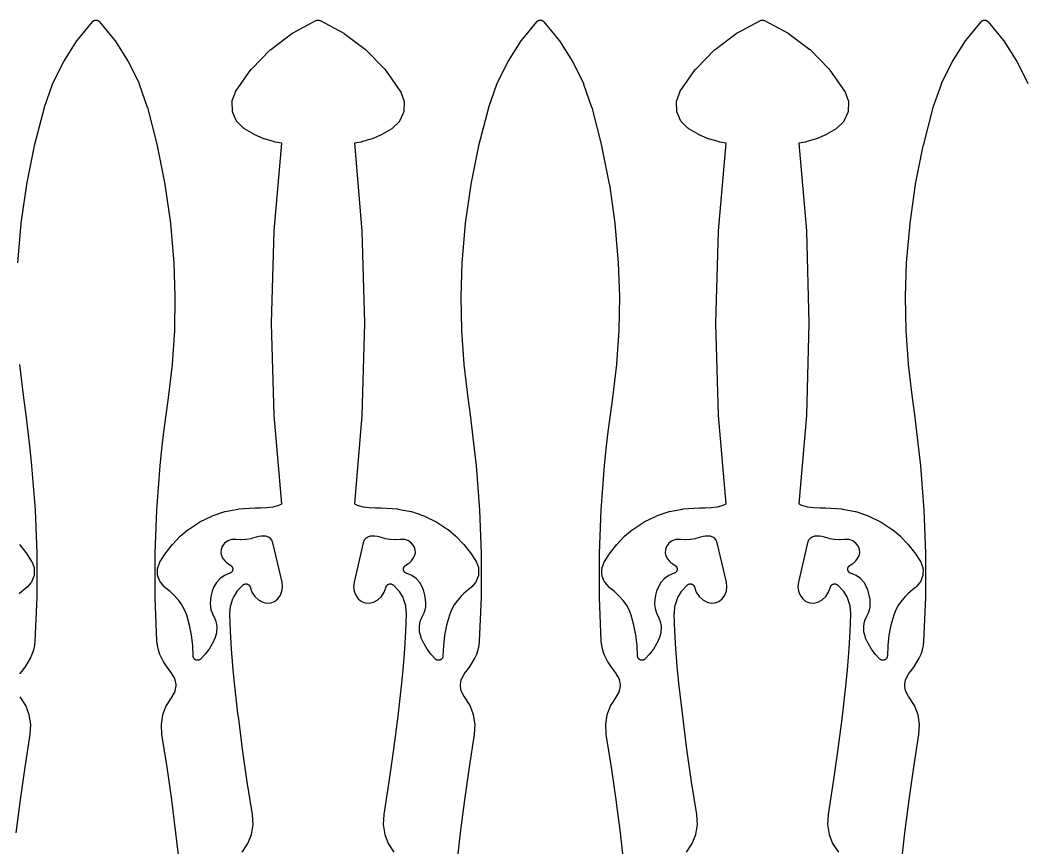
# Model space of a CAD drawing. Header units: metres. Extents: x 0 to 3000, y 0 to 1240.
# Drawn here: x 2038.1 to 2490.4, y 306.6 to 679.3 of the extents above; entities that cross this region are included whole.
import ezdxf

# ---------------------------------------------------------------- set-up
doc = ezdxf.new("R2010")
doc.units = ezdxf.units.M

msp = doc.modelspace()

# ---------------------------------------------------------------- linework, layer by layer
at = {"color": 1}
for points in [[(2037.16, 570.07), (2038.67, 587.69), (2038.68, 587.8), (2041.17, 605.3), (2041.19, 605.41), (2044.65, 622.74), (2044.67, 622.85), (2049.09, 639.98), (2049.11, 640.06), (2049.14, 640.15), (2052.77, 650.48), (2052.86, 650.69), (2057.65, 660.5), (2057.76, 660.7), (2063.65, 669.9), (2063.78, 670.08), (2070.71, 678.56), (2070.72, 678.57), (2070.72, 678.57), (2070.78, 678.64), (2070.84, 678.71), (2070.85, 678.71), (2070.85, 678.71), (2070.92, 678.78), (2070.99, 678.84), (2070.99, 678.84), (2071, 678.85), (2071.07, 678.9), (2071.15, 678.96), (2071.15, 678.96), (2071.15, 678.96), (2071.23, 679.01), (2071.32, 679.06), (2071.32, 679.06), (2071.32, 679.06), (2071.41, 679.1), (2071.49, 679.14), (2071.5, 679.15), (2071.5, 679.15), (2071.59, 679.18), (2071.68, 679.21), (2071.68, 679.21), (2071.69, 679.21), (2071.78, 679.24), (2071.87, 679.26), (2071.87, 679.26), (2071.88, 679.26), (2071.97, 679.27), (2072.06, 679.29), (2072.07, 679.29), (2072.07, 679.29), (2072.16, 679.29), (2072.26, 679.3), (2072.26, 679.3), (2072.27, 679.3), (2072.36, 679.29), (2072.45, 679.29), (2072.46, 679.29), (2072.46, 679.29), (2072.56, 679.27), (2072.65, 679.26), (2072.65, 679.26), (2072.66, 679.26), (2072.75, 679.24), (2072.84, 679.21), (2072.84, 679.21), (2072.85, 679.21), (2072.93, 679.18), (2073.02, 679.15), (2073.03, 679.15), (2073.03, 679.14), (2073.12, 679.1), (2073.2, 679.06), (2073.2, 679.06), (2073.21, 679.06), (2073.29, 679.01), (2073.37, 678.96), (2073.37, 678.96), (2073.38, 678.96), (2073.45, 678.9), (2073.53, 678.85), (2073.53, 678.84), (2073.53, 678.84), (2073.6, 678.78), (2073.67, 678.71), (2073.68, 678.71), (2073.68, 678.71), (2073.74, 678.64), (2073.81, 678.57), (2073.81, 678.57), (2073.81, 678.56), (2080.74, 670.08), (2080.88, 669.9), (2086.76, 660.7), (2086.88, 660.5), (2091.66, 650.69), (2091.75, 650.48), (2095.39, 640.15), (2095.41, 640.06), (2095.44, 639.98), (2099.85, 622.85), (2099.88, 622.74), (2103.33, 605.41), (2103.35, 605.3), (2105.84, 587.8), (2105.85, 587.69), (2107.36, 570.07), (2107.37, 570.01), (2107.37, 569.96), (2107.86, 554.82), (2107.86, 554.72), (2107.59, 539.58), (2107.59, 539.48), (2106.56, 524.37), (2106.55, 524.27), (2104.76, 509.22), (2104.75, 509.21), (2104.75, 509.19), (2103.69, 501.53), (2102.71, 493.88), (2101.82, 486.21), (2101.02, 478.55), (2099.48, 458.86), (2098.72, 439.14), (2098.75, 419.41), (2099.57, 399.72), (2099.8, 397.69), (2100.24, 395.73), (2100.88, 393.82), (2101.74, 391.97), (2102.73, 390.18), (2103.83, 388.43), (2105.02, 386.74), (2106.32, 385.07), (2106.35, 385.03), (2106.38, 384.99), (2106.41, 384.95), (2106.44, 384.91), (2106.46, 384.87), (2106.49, 384.82), (2107.58, 382.9), (2107.66, 382.74), (2107.72, 382.58), (2107.77, 382.42), (2107.81, 382.25), (2108.17, 380.12), (2108.2, 379.9), (2108.2, 379.67), (2108.17, 379.45), (2107.81, 377.32), (2107.77, 377.16), (2107.72, 376.99), (2107.66, 376.83), (2107.58, 376.68), (2106.49, 374.75), (2106.45, 374.69), (2106.42, 374.63), (2103.84, 370.71), (2102.25, 366.59), (2101.56, 362.22), (2101.82, 357.63), (2104.14, 343.01), (2104.14, 342.98), (2106.26, 328.22), (2106.26, 328.19), (2108.16, 313.4), (2108.16, 313.37), (2109.84, 298.56)], [(2138.11, 304.66), (2140.68, 308.58), (2142.28, 312.71), (2142.97, 317.08), (2142.7, 321.67), (2140.38, 336.29), (2140.38, 336.32), (2138.26, 351.08), (2138.26, 351.11), (2136.37, 365.89), (2136.36, 365.92), (2134.69, 380.74), (2134.69, 380.75), (2134.68, 380.77), (2133.94, 388.49), (2133.94, 388.53), (2133.34, 396.26), (2133.34, 396.3), (2132.89, 404.04), (2132.89, 404.08), (2132.59, 411.82), (2132.59, 411.85), (2132.59, 411.87), (2132.59, 411.95), (2132.59, 412.02), (2132.6, 412.05), (2132.6, 412.07), (2132.87, 415.36), (2132.9, 415.58), (2132.96, 415.8), (2133.95, 418.9), (2134.03, 419.11), (2134.13, 419.31), (2135.79, 422.11), (2135.91, 422.3), (2136.06, 422.47), (2138.32, 424.87), (2138.38, 424.93), (2138.44, 424.99), (2138.45, 425), (2138.47, 425.01), (2138.53, 425.06), (2138.6, 425.11), (2138.61, 425.12), (2138.62, 425.13), (2138.69, 425.17), (2138.76, 425.22), (2138.77, 425.22), (2138.78, 425.23), (2138.86, 425.27), (2138.93, 425.31), (2138.95, 425.31), (2138.96, 425.32), (2139.04, 425.35), (2139.11, 425.38), (2139.13, 425.39), (2139.14, 425.39), (2139.22, 425.42), (2139.3, 425.44), (2139.32, 425.44), (2139.33, 425.45), (2139.41, 425.46), (2139.5, 425.48), (2139.51, 425.48), (2139.52, 425.48), (2139.61, 425.49), (2139.69, 425.49), (2139.71, 425.49), (2139.72, 425.49), (2139.8, 425.49), (2139.89, 425.49), (2139.9, 425.49), (2139.92, 425.49), (2140, 425.48), (2140.08, 425.47), (2140.1, 425.47), (2140.11, 425.47), (2140.19, 425.45), (2140.28, 425.43), (2140.29, 425.43), (2140.3, 425.42), (2140.38, 425.4), (2140.46, 425.37), (2140.48, 425.37), (2140.49, 425.36), (2140.57, 425.33), (2140.64, 425.3), (2140.66, 425.29), (2140.67, 425.29), (2140.74, 425.24), (2140.82, 425.2), (2140.83, 425.2), (2140.84, 425.19), (2140.91, 425.14), (2140.98, 425.09), (2140.99, 425.08), (2141, 425.08), (2141.07, 425.02), (2141.13, 424.97), (2141.14, 424.96), (2141.15, 424.95), (2141.21, 424.89), (2141.27, 424.83), (2141.28, 424.82), (2141.29, 424.81), (2141.34, 424.74), (2141.39, 424.68), (2141.4, 424.66), (2141.41, 424.65), (2141.45, 424.58), (2141.5, 424.51), (2141.51, 424.5), (2141.51, 424.49), (2141.55, 424.41), (2141.59, 424.34), (2141.6, 424.33), (2141.6, 424.31), (2141.63, 424.23), (2141.66, 424.16), (2142.5, 421.76), (2143.74, 419.87), (2145.39, 418.33), (2147.37, 417.23), (2149.2, 416.8), (2151, 416.93), (2152.68, 417.58), (2154.15, 418.76), (2155.29, 420.35), (2156.01, 422.16), (2156.28, 424.1), (2156.06, 426.2), (2151.93, 443.97), (2151.47, 445.13), (2150.8, 445.96), (2149.92, 446.56), (2148.79, 446.91), (2147.77, 447), (2146.65, 446.96), (2145.55, 446.79), (2144.35, 446.44), (2142.29, 445.84), (2142.07, 445.79), (2139.95, 445.43), (2139.72, 445.41), (2137.58, 445.3), (2137.35, 445.3), (2135.3, 445.44), (2133.27, 445.39), (2131.6, 444.82), (2130.17, 443.79), (2129.08, 442.33), (2128.57, 440.94), (2128.49, 439.49), (2128.81, 438.08), (2129.58, 436.7), (2130.24, 435.92), (2131.04, 435.15), (2131.91, 434.46), (2132.93, 433.8), (2132.96, 433.78), (2132.98, 433.77), (2133.04, 433.73), (2133.09, 433.69), (2133.11, 433.67), (2133.14, 433.65), (2133.19, 433.6), (2133.24, 433.56), (2133.26, 433.54), (2133.28, 433.52), (2133.33, 433.46), (2133.37, 433.41), (2133.39, 433.39), (2133.41, 433.37), (2133.45, 433.31), (2133.49, 433.26), (2133.51, 433.23), (2133.53, 433.21), (2133.56, 433.15), (2133.6, 433.09), (2133.61, 433.07), (2133.63, 433.04), (2133.65, 432.98), (2133.68, 432.92), (2133.69, 432.89), (2133.71, 432.86), (2133.73, 432.8), (2133.75, 432.73), (2133.76, 432.7), (2133.77, 432.68), (2133.79, 432.61), (2133.8, 432.54), (2133.81, 432.51), (2133.82, 432.49), (2133.83, 432.42), (2133.84, 432.35), (2133.84, 432.32), (2133.84, 432.29), (2133.84, 432.22), (2133.85, 432.15), (2133.85, 432.12), (2133.85, 432.1), (2133.85, 432.03), (2133.84, 431.96), (2133.84, 431.93), (2133.84, 431.9), (2133.83, 431.83), (2133.82, 431.76), (2133.81, 431.73), (2133.81, 431.71), (2133.79, 431.64), (2133.77, 431.57), (2133.76, 431.54), (2133.76, 431.52), (2133.73, 431.45), (2133.71, 431.39), (2133.7, 431.36), (2133.69, 431.33), (2133.66, 431.27), (2133.63, 431.21), (2133.61, 431.18), (2133.6, 431.16), (2133.57, 431.1), (2133.53, 431.04), (2133.51, 431.01), (2133.5, 430.99), (2133.46, 430.93), (2133.42, 430.88), (2133.4, 430.86), (2133.38, 430.83), (2133.33, 430.78), (2133.29, 430.73), (2133.27, 430.71), (2133.25, 430.69), (2133.19, 430.64), (2133.14, 430.6), (2133.12, 430.58), (2133.1, 430.56), (2133.04, 430.52), (2132.99, 430.48), (2132.96, 430.46), (2132.94, 430.44), (2132.88, 430.41), (2132.82, 430.37), (2132.8, 430.36), (2132.77, 430.34), (2132.71, 430.32), (2132.65, 430.29), (2132.62, 430.28), (2132.59, 430.26), (2130.1, 429.27), (2128.12, 427.89), (2126.49, 426.1), (2125.26, 423.9), (2124.64, 422.19), (2124.16, 420.37), (2123.86, 418.51), (2123.73, 416.65), (2123.79, 415.17), (2124.06, 413.75), (2124.52, 412.38), (2125.23, 410.96), (2125.25, 410.91), (2125.27, 410.87), (2126.13, 408.92), (2126.21, 408.7), (2126.27, 408.48), (2126.66, 406.41), (2126.69, 406.18), (2126.69, 405.95), (2126.59, 403.85), (2126.57, 403.62), (2126.52, 403.39), (2125.94, 401.34), (2125.91, 401.27), (2125.89, 401.21), (2125.88, 401.18), (2125.87, 401.15), (2125.84, 401.09), (2125.82, 401.03), (2124.67, 398.6), (2124.57, 398.43), (2123.19, 396.14), (2123.07, 395.97), (2121.46, 393.84), (2121.34, 393.68), (2119.51, 391.72), (2119.51, 391.71), (2119.51, 391.71), (2119.44, 391.64), (2119.37, 391.58), (2119.37, 391.58), (2119.37, 391.57), (2119.3, 391.51), (2119.22, 391.45), (2119.22, 391.45), (2119.22, 391.45), (2119.14, 391.4), (2119.06, 391.35), (2119.05, 391.35), (2119.05, 391.34), (2118.97, 391.3), (2118.88, 391.26), (2118.88, 391.26), (2118.88, 391.25), (2118.79, 391.22), (2118.7, 391.18), (2118.7, 391.18), (2118.7, 391.18), (2118.6, 391.15), (2118.51, 391.13), (2118.51, 391.13), (2118.51, 391.13), (2118.41, 391.11), (2118.32, 391.09), (2118.32, 391.09), (2118.31, 391.09), (2118.22, 391.08), (2118.12, 391.07), (2118.12, 391.07), (2118.12, 391.07), (2118.02, 391.08), (2117.93, 391.08), (2117.93, 391.08), (2117.92, 391.08), (2117.83, 391.09), (2117.73, 391.1), (2117.73, 391.1), (2117.73, 391.1), (2117.63, 391.12), (2117.54, 391.14), (2117.54, 391.14), (2117.54, 391.14), (2117.44, 391.17), (2117.35, 391.2), (2117.35, 391.2), (2117.35, 391.2), (2117.26, 391.24), (2117.17, 391.27), (2117.17, 391.28), (2117.17, 391.28), (2117.08, 391.32), (2117, 391.37), (2117, 391.37), (2117, 391.37), (2116.92, 391.43), (2116.84, 391.48), (2116.84, 391.48), (2116.83, 391.48), (2116.76, 391.54), (2116.69, 391.6), (2116.69, 391.61), (2116.68, 391.61), (2116.62, 391.68), (2116.55, 391.75), (2116.55, 391.75), (2116.55, 391.75), (2116.49, 391.82), (2116.43, 391.9), (2116.43, 391.9), (2116.42, 391.9), (2116.37, 391.98), (2116.32, 392.06), (2116.32, 392.06), (2116.32, 392.07), (2116.27, 392.15), (2116.23, 392.24), (2116.23, 392.24), (2116.23, 392.24), (2116.19, 392.33), (2116.16, 392.42), (2116.16, 392.42), (2116.16, 392.42), (2116.13, 392.52), (2116.1, 392.61), (2116.1, 392.61), (2116.1, 392.61), (2116.08, 392.71), (2116.07, 392.8), (2116.07, 392.8), (2116.06, 392.81), (2116.06, 392.9), (2116.05, 393), (2116.05, 393), (2116.05, 393), (2115.88, 397.75), (2115.33, 402.37), (2114.42, 406.94), (2113.15, 411.41), (2112.21, 413.78), (2111.01, 415.99), (2109.56, 418.05), (2107.83, 419.96), (2106.78, 420.97), (2105.67, 421.98), (2104.53, 422.95), (2103.34, 423.91), (2103.29, 423.95), (2103.24, 424), (2103.22, 424.02), (2103.2, 424.04), (2103.15, 424.09), (2103.1, 424.14), (2101.42, 426.04), (2101.31, 426.18), (2101.21, 426.32), (2101.12, 426.48), (2101.05, 426.65), (2100.17, 428.94), (2100.11, 429.11), (2100.07, 429.28), (2100.05, 429.46), (2100.04, 429.63), (2100, 432.09), (2100.01, 432.27), (2100.03, 432.45), (2100.06, 432.62), (2100.12, 432.8), (2100.97, 435.18), (2100.99, 435.21), (2101, 435.25), (2101.02, 435.3), (2101.02, 435.3), (2101.05, 435.36), (2101.06, 435.39), (2101.08, 435.42), (2101.11, 435.48), (2101.14, 435.54), (2101.16, 435.57), (2101.18, 435.59), (2103.7, 439.5), (2103.82, 439.65), (2106.7, 443.28), (2106.83, 443.43), (2110.06, 446.76), (2110.2, 446.89), (2113.75, 449.89), (2113.76, 449.9), (2113.78, 449.91), (2113.84, 449.96), (2113.91, 450.01), (2113.92, 450.02), (2113.93, 450.03), (2118.86, 453.31), (2119.09, 453.44), (2124.39, 456.03), (2124.64, 456.13), (2130.23, 457.99), (2130.48, 458.06), (2136.3, 459.17), (2136.38, 459.18), (2136.46, 459.19), (2138.9, 459.45), (2138.97, 459.46), (2141.42, 459.63), (2141.49, 459.63), (2143.94, 459.71), (2144.01, 459.71), (2146.42, 459.71), (2149.25, 459.82), (2151.97, 460.23), (2154.63, 460.94), (2155.91, 461.45), (2152.51, 501.25), (2152.51, 501.36), (2151.33, 542.75), (2151.33, 542.86), (2152.51, 584.25), (2152.51, 584.36), (2155.89, 623.84), (2152.93, 624.38), (2152.71, 624.43), (2148.11, 625.83), (2147.89, 625.91), (2143.49, 627.84), (2143.28, 627.94), (2139.11, 630.37), (2139.07, 630.4), (2139.02, 630.43), (2138.98, 630.45), (2138.95, 630.47), (2138.9, 630.51), (2138.86, 630.54), (2138.83, 630.57), (2138.79, 630.6), (2138.75, 630.64), (2138.71, 630.67), (2135.84, 633.51), (2135.71, 633.65), (2135.6, 633.8), (2135.5, 633.96), (2135.41, 634.13), (2133.86, 637.71), (2133.79, 637.88), (2133.74, 638.06), (2133.71, 638.25), (2133.69, 638.43), (2133.55, 642.33), (2133.55, 642.52), (2133.57, 642.71), (2133.61, 642.9), (2133.66, 643.08), (2135.03, 646.88), (2135.06, 646.95), (2135.08, 647.02), (2135.09, 647.04), (2135.1, 647.06), (2135.14, 647.13), (2135.17, 647.19), (2135.19, 647.21), (2135.2, 647.23), (2135.24, 647.3), (2135.28, 647.36), (2142.2, 657.14), (2142.3, 657.26), (2142.4, 657.38), (2150.71, 665.92), (2150.83, 666.03), (2150.95, 666.12), (2160.48, 673.28), (2160.6, 673.36), (2160.74, 673.44), (2171.32, 679.06), (2171.41, 679.1), (2171.49, 679.14), (2171.5, 679.15), (2171.5, 679.15), (2171.59, 679.18), (2171.68, 679.21), (2171.68, 679.21), (2171.69, 679.21), (2171.78, 679.24), (2171.87, 679.26), (2171.87, 679.26), (2171.88, 679.26), (2171.97, 679.27), (2172.06, 679.29), (2172.07, 679.29), (2172.07, 679.29), (2172.16, 679.29), (2172.26, 679.3), (2172.26, 679.3), (2172.27, 679.3), (2172.36, 679.29), (2172.45, 679.29), (2172.46, 679.29), (2172.46, 679.29), (2172.56, 679.27), (2172.65, 679.26), (2172.65, 679.26), (2172.66, 679.26), (2172.75, 679.24), (2172.84, 679.21), (2172.84, 679.21), (2172.85, 679.21), (2172.93, 679.18), (2173.02, 679.15), (2173.03, 679.15), (2173.03, 679.14), (2173.12, 679.1), (2173.2, 679.06), (2183.79, 673.44), (2183.92, 673.36), (2184.05, 673.28), (2193.58, 666.12), (2193.7, 666.03), (2193.81, 665.92), (2202.12, 657.38), (2202.22, 657.26), (2202.32, 657.14), (2209.25, 647.36), (2209.29, 647.3), (2209.33, 647.23), (2209.34, 647.21), (2209.35, 647.19), (2209.38, 647.13), (2209.42, 647.06), (2209.43, 647.04), (2209.44, 647.02), (2209.47, 646.95), (2209.5, 646.88), (2210.86, 643.08), (2210.92, 642.9), (2210.95, 642.71), (2210.97, 642.52), (2210.98, 642.33), (2210.83, 638.43), (2210.82, 638.25), (2210.78, 638.06), (2210.73, 637.88), (2210.67, 637.71), (2209.11, 634.13), (2209.03, 633.96), (2208.93, 633.8), (2208.81, 633.65), (2208.68, 633.51), (2205.81, 630.67), (2205.77, 630.64), (2205.73, 630.6), (2205.7, 630.57), (2205.66, 630.54), (2205.62, 630.51), (2205.58, 630.47), (2205.54, 630.45), (2205.51, 630.43), (2205.46, 630.4), (2205.41, 630.37), (2201.25, 627.94), (2201.04, 627.84), (2196.63, 625.91), (2196.42, 625.83), (2191.82, 624.43), (2191.59, 624.38), (2188.64, 623.84), (2192.01, 584.36), (2192.02, 584.25), (2193.19, 542.86), (2193.19, 542.75), (2192.02, 501.36), (2192.01, 501.25), (2188.61, 461.45), (2189.9, 460.94), (2192.55, 460.23), (2195.27, 459.82), (2198.1, 459.71), (2200.52, 459.71), (2200.59, 459.71), (2203.04, 459.63), (2203.11, 459.63), (2205.55, 459.46), (2205.62, 459.45), (2208.06, 459.19), (2208.14, 459.18), (2208.23, 459.17), (2214.04, 458.06), (2214.3, 457.99), (2219.89, 456.13), (2220.13, 456.03), (2225.43, 453.44), (2225.66, 453.31), (2230.59, 450.03), (2230.6, 450.02), (2230.62, 450.01), (2230.68, 449.96), (2230.75, 449.91), (2230.76, 449.9), (2230.77, 449.89), (2234.32, 446.89), (2234.46, 446.76), (2237.69, 443.43), (2237.82, 443.28), (2240.71, 439.65), (2240.82, 439.5), (2243.35, 435.59), (2243.37, 435.57), (2243.38, 435.54), (2243.41, 435.48), (2243.45, 435.42), (2243.46, 435.39), (2243.48, 435.36), (2243.5, 435.3), (2243.53, 435.25), (2243.54, 435.21), (2243.55, 435.18), (2244.41, 432.8), (2244.46, 432.62), (2244.5, 432.45), (2244.52, 432.27), (2244.52, 432.09), (2244.49, 429.63), (2244.48, 429.46), (2244.45, 429.28), (2244.41, 429.11), (2244.36, 428.94), (2243.47, 426.65), (2243.4, 426.48), (2243.32, 426.32), (2243.22, 426.18), (2243.1, 426.04), (2241.42, 424.14), (2241.37, 424.09), (2241.33, 424.04), (2241.3, 424.02), (2241.28, 424), (2241.23, 423.95), (2241.18, 423.91), (2239.99, 422.95), (2238.85, 421.98), (2237.74, 420.97), (2236.69, 419.96), (2234.97, 418.05), (2233.52, 415.99), (2232.32, 413.78), (2231.38, 411.41), (2230.1, 406.94), (2229.19, 402.37), (2228.65, 397.75), (2228.48, 393), (2228.48, 393), (2228.48, 393), (2228.47, 392.9), (2228.46, 392.81), (2228.46, 392.8), (2228.46, 392.8), (2228.44, 392.71), (2228.42, 392.61), (2228.42, 392.61), (2228.42, 392.61), (2228.4, 392.52), (2228.37, 392.42), (2228.37, 392.42), (2228.37, 392.42), (2228.33, 392.33), (2228.3, 392.24), (2228.29, 392.24), (2228.29, 392.24), (2228.25, 392.15), (2228.21, 392.07), (2228.2, 392.06), (2228.2, 392.06), (2228.15, 391.98), (2228.1, 391.9), (2228.1, 391.9), (2228.1, 391.9), (2228.04, 391.82), (2227.98, 391.75), (2227.97, 391.75), (2227.97, 391.75), (2227.91, 391.68), (2227.84, 391.61), (2227.84, 391.61), (2227.84, 391.6), (2227.76, 391.54), (2227.69, 391.48), (2227.69, 391.48), (2227.68, 391.48), (2227.61, 391.43), (2227.53, 391.37), (2227.53, 391.37), (2227.52, 391.37), (2227.44, 391.32), (2227.36, 391.28), (2227.35, 391.28), (2227.35, 391.27), (2227.26, 391.24), (2227.18, 391.2), (2227.17, 391.2), (2227.17, 391.2), (2227.08, 391.17), (2226.99, 391.14), (2226.99, 391.14), (2226.98, 391.14), (2226.89, 391.12), (2226.8, 391.1), (2226.79, 391.1), (2226.79, 391.1), (2226.7, 391.09), (2226.6, 391.08), (2226.6, 391.08), (2226.6, 391.08), (2226.5, 391.08), (2226.41, 391.07), (2226.4, 391.07), (2226.4, 391.07), (2226.3, 391.08), (2226.21, 391.09), (2226.21, 391.09), (2226.2, 391.09), (2226.11, 391.11), (2226.02, 391.13), (2226.01, 391.13), (2226.01, 391.13), (2225.92, 391.15), (2225.83, 391.18), (2225.83, 391.18), (2225.82, 391.18), (2225.73, 391.22), (2225.65, 391.25), (2225.64, 391.26), (2225.64, 391.26), (2225.56, 391.3), (2225.47, 391.34), (2225.47, 391.35), (2225.47, 391.35), (2225.39, 391.4), (2225.31, 391.45), (2225.3, 391.45), (2225.3, 391.45), (2225.23, 391.51), (2225.15, 391.57), (2225.15, 391.58), (2225.15, 391.58), (2225.08, 391.64), (2225.01, 391.71), (2225.01, 391.71), (2225.01, 391.72), (2223.19, 393.68), (2223.06, 393.84), (2221.45, 395.97), (2221.34, 396.14), (2219.95, 398.43), (2219.86, 398.6), (2218.71, 401.03), (2218.68, 401.09), (2218.65, 401.15), (2218.64, 401.18), (2218.63, 401.21), (2218.61, 401.27), (2218.59, 401.34), (2218.01, 403.39), (2217.95, 403.62), (2217.93, 403.85), (2217.84, 405.95), (2217.84, 406.18), (2217.87, 406.41), (2218.25, 408.48), (2218.31, 408.7), (2218.39, 408.92), (2219.25, 410.87), (2219.28, 410.91), (2219.29, 410.96), (2220.01, 412.38), (2220.47, 413.75), (2220.73, 415.17), (2220.8, 416.65), (2220.67, 418.51), (2220.36, 420.37), (2219.88, 422.19), (2219.26, 423.9), (2218.03, 426.1), (2216.41, 427.89), (2214.42, 429.27), (2211.93, 430.26), (2211.91, 430.28), (2211.88, 430.29), (2211.82, 430.32), (2211.75, 430.34), (2211.73, 430.36), (2211.7, 430.37), (2211.64, 430.41), (2211.58, 430.44), (2211.56, 430.46), (2211.54, 430.48), (2211.48, 430.52), (2211.42, 430.56), (2211.4, 430.58), (2211.38, 430.6), (2211.33, 430.64), (2211.28, 430.69), (2211.26, 430.71), (2211.24, 430.73), (2211.19, 430.78), (2211.14, 430.83), (2211.13, 430.86), (2211.11, 430.88), (2211.07, 430.93), (2211.03, 430.99), (2211.01, 431.01), (2210.99, 431.04), (2210.96, 431.1), (2210.92, 431.16), (2210.91, 431.18), (2210.9, 431.21), (2210.87, 431.27), (2210.84, 431.33), (2210.83, 431.36), (2210.81, 431.39), (2210.79, 431.45), (2210.77, 431.52), (2210.76, 431.54), (2210.75, 431.57), (2210.74, 431.64), (2210.72, 431.71), (2210.71, 431.73), (2210.71, 431.76), (2210.7, 431.83), (2210.69, 431.9), (2210.68, 431.93), (2210.68, 431.96), (2210.68, 432.03), (2210.67, 432.1), (2210.68, 432.12), (2210.67, 432.15), (2210.68, 432.22), (2210.68, 432.29), (2210.69, 432.32), (2210.69, 432.35), (2210.7, 432.42), (2210.71, 432.49), (2210.71, 432.51), (2210.72, 432.54), (2210.74, 432.61), (2210.75, 432.68), (2210.76, 432.7), (2210.77, 432.73), (2210.79, 432.8), (2210.82, 432.86), (2210.83, 432.89), (2210.84, 432.92), (2210.87, 432.98), (2210.9, 433.04), (2210.91, 433.07), (2210.93, 433.09), (2210.96, 433.15), (2211, 433.21), (2211.01, 433.23), (2211.03, 433.26), (2211.07, 433.31), (2211.11, 433.37), (2211.13, 433.39), (2211.15, 433.41), (2211.2, 433.46), (2211.24, 433.52), (2211.26, 433.54), (2211.28, 433.56), (2211.34, 433.6), (2211.39, 433.65), (2211.41, 433.67), (2211.43, 433.69), (2211.49, 433.73), (2211.54, 433.77), (2211.57, 433.78), (2211.59, 433.8), (2212.61, 434.46), (2213.48, 435.15), (2214.28, 435.92), (2214.94, 436.7), (2215.72, 438.08), (2216.04, 439.49), (2215.95, 440.94), (2215.45, 442.33), (2214.36, 443.79), (2212.92, 444.82), (2211.25, 445.39), (2209.23, 445.44), (2207.18, 445.3), (2206.94, 445.3), (2204.8, 445.41), (2204.57, 445.43), (2202.46, 445.79), (2202.23, 445.84), (2200.17, 446.44), (2198.98, 446.79), (2197.87, 446.96), (2196.76, 447), (2195.73, 446.91), (2194.6, 446.56), (2193.72, 445.96), (2193.05, 445.13), (2192.59, 443.97), (2188.47, 426.2), (2188.24, 424.1), (2188.51, 422.16), (2189.23, 420.35), (2190.37, 418.76), (2191.84, 417.58), (2193.52, 416.93), (2195.32, 416.8), (2197.15, 417.23), (2199.13, 418.33), (2200.78, 419.87), (2202.02, 421.76), (2202.86, 424.16), (2202.89, 424.23), (2202.92, 424.31), (2202.93, 424.33), (2202.93, 424.34), (2202.97, 424.41), (2203.01, 424.49), (2203.02, 424.5), (2203.03, 424.51), (2203.07, 424.58), (2203.12, 424.65), (2203.13, 424.66), (2203.13, 424.68), (2203.19, 424.74), (2203.24, 424.81), (2203.25, 424.82), (2203.26, 424.83), (2203.32, 424.89), (2203.37, 424.95), (2203.38, 424.96), (2203.39, 424.97), (2203.46, 425.02), (2203.52, 425.08), (2203.53, 425.08), (2203.55, 425.09), (2203.61, 425.14), (2203.68, 425.19), (2203.7, 425.2), (2203.71, 425.2), (2203.78, 425.24), (2203.85, 425.29), (2203.87, 425.29), (2203.88, 425.3), (2203.96, 425.33), (2204.03, 425.36), (2204.05, 425.37), (2204.06, 425.37), (2204.14, 425.4), (2204.22, 425.42), (2204.23, 425.43), (2204.25, 425.43), (2204.33, 425.45), (2204.41, 425.47), (2204.43, 425.47), (2204.44, 425.47), (2204.52, 425.48), (2204.61, 425.49), (2204.62, 425.49), (2204.64, 425.49), (2204.72, 425.49), (2204.8, 425.49), (2204.82, 425.49), (2204.83, 425.49), (2204.92, 425.49), (2205, 425.48), (2205.01, 425.48), (2205.03, 425.48), (2205.11, 425.46), (2205.19, 425.45), (2205.21, 425.44), (2205.22, 425.44), (2205.3, 425.42), (2205.38, 425.39), (2205.39, 425.39), (2205.41, 425.38), (2205.49, 425.35), (2205.56, 425.32), (2205.58, 425.31), (2205.59, 425.31), (2205.66, 425.27), (2205.74, 425.23), (2205.75, 425.22), (2205.76, 425.22), (2205.83, 425.17), (2205.9, 425.13), (2205.92, 425.12), (2205.93, 425.11), (2205.99, 425.06), (2206.06, 425.01), (2206.07, 425), (2206.08, 424.99), (2206.14, 424.93), (2206.2, 424.87), (2208.47, 422.47), (2208.61, 422.3), (2208.74, 422.11), (2210.39, 419.31), (2210.49, 419.11), (2210.57, 418.9), (2211.56, 415.8), (2211.62, 415.58), (2211.65, 415.36), (2211.93, 412.07), (2211.93, 412.05), (2211.93, 412.02), (2211.93, 411.95), (2211.93, 411.87), (2211.93, 411.85), (2211.93, 411.82), (2211.63, 404.08), (2211.63, 404.04), (2211.18, 396.3), (2211.18, 396.26), (2210.59, 388.53), (2210.58, 388.49), (2209.84, 380.77), (2209.84, 380.75), (2209.84, 380.74), (2208.16, 365.92), (2208.16, 365.89), (2206.26, 351.11), (2206.26, 351.08), (2204.14, 336.32), (2204.14, 336.29), (2201.82, 321.67), (2201.56, 317.08), (2202.25, 312.71), (2203.84, 308.58), (2206.42, 304.66)], [(2234.69, 298.56), (2236.36, 313.37), (2236.37, 313.4), (2238.26, 328.19), (2238.26, 328.22), (2240.38, 342.98), (2240.38, 343.01), (2242.7, 357.63), (2242.97, 362.22), (2242.28, 366.59), (2240.68, 370.71), (2238.11, 374.63), (2238.07, 374.69), (2238.04, 374.75), (2236.94, 376.68), (2236.87, 376.83), (2236.8, 376.99), (2236.75, 377.16), (2236.71, 377.32), (2236.35, 379.45), (2236.32, 379.67), (2236.32, 379.9), (2236.35, 380.12), (2236.71, 382.25), (2236.75, 382.42), (2236.8, 382.58), (2236.87, 382.74), (2236.94, 382.9), (2238.04, 384.82), (2238.06, 384.87), (2238.09, 384.91), (2238.12, 384.95), (2238.14, 384.99), (2238.17, 385.03), (2238.2, 385.07), (2239.51, 386.74), (2240.69, 388.43), (2241.79, 390.18), (2242.79, 391.97), (2243.64, 393.82), (2244.28, 395.73), (2244.72, 397.69), (2244.95, 399.72), (2245.78, 419.41), (2245.81, 439.14), (2245.05, 458.86), (2243.5, 478.55), (2242.7, 486.21), (2241.81, 493.88), (2240.84, 501.53), (2239.77, 509.19), (2239.77, 509.21), (2239.77, 509.22), (2237.98, 524.27), (2237.97, 524.37), (2236.94, 539.48), (2236.93, 539.58), (2236.66, 554.72), (2236.66, 554.82), (2237.15, 569.96), (2237.16, 570.01), (2237.16, 570.07), (2238.67, 587.69), (2238.68, 587.8), (2241.17, 605.3), (2241.19, 605.41), (2244.65, 622.74), (2244.67, 622.85), (2249.09, 639.98), (2249.11, 640.06), (2249.14, 640.15), (2252.77, 650.48), (2252.86, 650.69), (2257.65, 660.5), (2257.76, 660.7), (2263.65, 669.9), (2263.78, 670.08), (2270.71, 678.56), (2270.72, 678.57), (2270.72, 678.57), (2270.78, 678.64), (2270.84, 678.71), (2270.85, 678.71), (2270.85, 678.71), (2270.92, 678.78), (2270.99, 678.84), (2270.99, 678.84), (2271, 678.85), (2271.07, 678.9), (2271.15, 678.96), (2271.15, 678.96), (2271.15, 678.96), (2271.23, 679.01), (2271.32, 679.06), (2271.32, 679.06), (2271.32, 679.06), (2271.41, 679.1), (2271.49, 679.14), (2271.5, 679.15), (2271.5, 679.15), (2271.59, 679.18), (2271.68, 679.21), (2271.68, 679.21), (2271.69, 679.21), (2271.78, 679.24), (2271.87, 679.26), (2271.87, 679.26), (2271.88, 679.26), (2271.97, 679.27), (2272.06, 679.29), (2272.07, 679.29), (2272.07, 679.29), (2272.16, 679.29), (2272.26, 679.3), (2272.26, 679.3), (2272.27, 679.3), (2272.36, 679.29), (2272.45, 679.29), (2272.46, 679.29), (2272.46, 679.29), (2272.56, 679.27), (2272.65, 679.26), (2272.65, 679.26), (2272.66, 679.26), (2272.75, 679.24), (2272.84, 679.21), (2272.84, 679.21), (2272.85, 679.21), (2272.93, 679.18), (2273.02, 679.15), (2273.03, 679.15), (2273.03, 679.14), (2273.12, 679.1), (2273.2, 679.06), (2273.2, 679.06), (2273.21, 679.06), (2273.29, 679.01), (2273.37, 678.96), (2273.37, 678.96), (2273.38, 678.96), (2273.45, 678.9), (2273.53, 678.85), (2273.53, 678.84), (2273.53, 678.84), (2273.6, 678.78), (2273.67, 678.71), (2273.68, 678.71), (2273.68, 678.71), (2273.74, 678.64), (2273.81, 678.57), (2273.81, 678.57), (2273.81, 678.56), (2280.74, 670.08), (2280.88, 669.9), (2286.76, 660.7), (2286.88, 660.5), (2291.66, 650.69), (2291.75, 650.48), (2295.39, 640.15), (2295.41, 640.06), (2295.44, 639.98), (2299.85, 622.85), (2299.88, 622.74), (2303.33, 605.41), (2303.35, 605.3), (2305.84, 587.8), (2305.85, 587.69), (2307.36, 570.07), (2307.37, 570.01), (2307.37, 569.96), (2307.86, 554.82), (2307.86, 554.72), (2307.59, 539.58), (2307.59, 539.48), (2306.56, 524.37), (2306.55, 524.27), (2304.76, 509.22), (2304.75, 509.21), (2304.75, 509.19), (2303.69, 501.53), (2302.71, 493.88), (2301.82, 486.21), (2301.02, 478.55), (2299.48, 458.86), (2298.72, 439.14), (2298.75, 419.41), (2299.57, 399.72), (2299.8, 397.69), (2300.24, 395.73), (2300.88, 393.82), (2301.74, 391.97), (2302.73, 390.18), (2303.83, 388.43), (2305.02, 386.74), (2306.32, 385.07), (2306.35, 385.03), (2306.38, 384.99), (2306.41, 384.95), (2306.44, 384.91), (2306.46, 384.87), (2306.49, 384.82), (2307.58, 382.9), (2307.66, 382.74), (2307.72, 382.58), (2307.77, 382.42), (2307.81, 382.25), (2308.17, 380.12), (2308.2, 379.9), (2308.2, 379.67), (2308.17, 379.45), (2307.81, 377.32), (2307.77, 377.16), (2307.72, 376.99), (2307.66, 376.83), (2307.58, 376.68), (2306.49, 374.75), (2306.45, 374.69), (2306.42, 374.63), (2303.84, 370.71), (2302.25, 366.59), (2301.56, 362.22), (2301.82, 357.63), (2304.14, 343.01), (2304.14, 342.98), (2306.26, 328.22), (2306.26, 328.19), (2308.16, 313.4), (2308.16, 313.37), (2309.84, 298.56)], [(2338.11, 304.66), (2340.68, 308.58), (2342.28, 312.71), (2342.97, 317.08), (2342.7, 321.67), (2340.38, 336.29), (2340.38, 336.32), (2338.26, 351.08), (2338.26, 351.11), (2336.37, 365.89), (2336.36, 365.92), (2334.69, 380.74), (2334.69, 380.75), (2334.68, 380.77), (2333.94, 388.49), (2333.94, 388.53), (2333.34, 396.26), (2333.34, 396.3), (2332.89, 404.04), (2332.89, 404.08), (2332.59, 411.82), (2332.59, 411.85), (2332.59, 411.87), (2332.59, 411.95), (2332.59, 412.02), (2332.6, 412.05), (2332.6, 412.07), (2332.87, 415.36), (2332.9, 415.58), (2332.96, 415.8), (2333.95, 418.9), (2334.03, 419.11), (2334.13, 419.31), (2335.79, 422.11), (2335.91, 422.3), (2336.06, 422.47), (2338.32, 424.87), (2338.38, 424.93), (2338.44, 424.99), (2338.45, 425), (2338.47, 425.01), (2338.53, 425.06), (2338.6, 425.11), (2338.61, 425.12), (2338.62, 425.13), (2338.69, 425.17), (2338.76, 425.22), (2338.77, 425.22), (2338.78, 425.23), (2338.86, 425.27), (2338.93, 425.31), (2338.95, 425.31), (2338.96, 425.32), (2339.04, 425.35), (2339.11, 425.38), (2339.13, 425.39), (2339.14, 425.39), (2339.22, 425.42), (2339.3, 425.44), (2339.32, 425.44), (2339.33, 425.45), (2339.41, 425.46), (2339.5, 425.48), (2339.51, 425.48), (2339.52, 425.48), (2339.61, 425.49), (2339.69, 425.49), (2339.71, 425.49), (2339.72, 425.49), (2339.8, 425.49), (2339.89, 425.49), (2339.9, 425.49), (2339.92, 425.49), (2340, 425.48), (2340.08, 425.47), (2340.1, 425.47), (2340.11, 425.47), (2340.19, 425.45), (2340.28, 425.43), (2340.29, 425.43), (2340.3, 425.42), (2340.38, 425.4), (2340.46, 425.37), (2340.48, 425.37), (2340.49, 425.36), (2340.57, 425.33), (2340.64, 425.3), (2340.66, 425.29), (2340.67, 425.29), (2340.74, 425.24), (2340.82, 425.2), (2340.83, 425.2), (2340.84, 425.19), (2340.91, 425.14), (2340.98, 425.09), (2340.99, 425.08), (2341, 425.08), (2341.07, 425.02), (2341.13, 424.97), (2341.14, 424.96), (2341.15, 424.95), (2341.21, 424.89), (2341.27, 424.83), (2341.28, 424.82), (2341.29, 424.81), (2341.34, 424.74), (2341.39, 424.68), (2341.4, 424.66), (2341.41, 424.65), (2341.45, 424.58), (2341.5, 424.51), (2341.51, 424.5), (2341.51, 424.49), (2341.55, 424.41), (2341.59, 424.34), (2341.6, 424.33), (2341.6, 424.31), (2341.63, 424.23), (2341.66, 424.16), (2342.5, 421.76), (2343.74, 419.87), (2345.39, 418.33), (2347.37, 417.23), (2349.2, 416.8), (2351, 416.93), (2352.68, 417.58), (2354.15, 418.76), (2355.29, 420.35), (2356.01, 422.16), (2356.28, 424.1), (2356.06, 426.2), (2351.93, 443.97), (2351.47, 445.13), (2350.8, 445.96), (2349.92, 446.56), (2348.79, 446.91), (2347.77, 447), (2346.65, 446.96), (2345.55, 446.79), (2344.35, 446.44), (2342.29, 445.84), (2342.07, 445.79), (2339.95, 445.43), (2339.72, 445.41), (2337.58, 445.3), (2337.35, 445.3), (2335.3, 445.44), (2333.27, 445.39), (2331.6, 444.82), (2330.17, 443.79), (2329.08, 442.33), (2328.57, 440.94), (2328.49, 439.49), (2328.81, 438.08), (2329.58, 436.7), (2330.24, 435.92), (2331.04, 435.15), (2331.91, 434.46), (2332.93, 433.8), (2332.96, 433.78), (2332.98, 433.77), (2333.04, 433.73), (2333.09, 433.69), (2333.11, 433.67), (2333.14, 433.65), (2333.19, 433.6), (2333.24, 433.56), (2333.26, 433.54), (2333.28, 433.52), (2333.33, 433.46), (2333.37, 433.41), (2333.39, 433.39), (2333.41, 433.37), (2333.45, 433.31), (2333.49, 433.26), (2333.51, 433.23), (2333.53, 433.21), (2333.56, 433.15), (2333.6, 433.09), (2333.61, 433.07), (2333.63, 433.04), (2333.65, 432.98), (2333.68, 432.92), (2333.69, 432.89), (2333.71, 432.86), (2333.73, 432.8), (2333.75, 432.73), (2333.76, 432.7), (2333.77, 432.68), (2333.79, 432.61), (2333.8, 432.54), (2333.81, 432.51), (2333.82, 432.49), (2333.83, 432.42), (2333.84, 432.35), (2333.84, 432.32), (2333.84, 432.29), (2333.84, 432.22), (2333.85, 432.15), (2333.85, 432.12), (2333.85, 432.1), (2333.85, 432.03), (2333.84, 431.96), (2333.84, 431.93), (2333.84, 431.9), (2333.83, 431.83), (2333.82, 431.76), (2333.81, 431.73), (2333.81, 431.71), (2333.79, 431.64), (2333.77, 431.57), (2333.76, 431.54), (2333.76, 431.52), (2333.73, 431.45), (2333.71, 431.39), (2333.7, 431.36), (2333.69, 431.33), (2333.66, 431.27), (2333.63, 431.21), (2333.61, 431.18), (2333.6, 431.16), (2333.57, 431.1), (2333.53, 431.04), (2333.51, 431.01), (2333.5, 430.99), (2333.46, 430.93), (2333.42, 430.88), (2333.4, 430.86), (2333.38, 430.83), (2333.33, 430.78), (2333.29, 430.73), (2333.27, 430.71), (2333.25, 430.69), (2333.19, 430.64), (2333.14, 430.6), (2333.12, 430.58), (2333.1, 430.56), (2333.04, 430.52), (2332.99, 430.48), (2332.96, 430.46), (2332.94, 430.44), (2332.88, 430.41), (2332.82, 430.37), (2332.8, 430.36), (2332.77, 430.34), (2332.71, 430.32), (2332.65, 430.29), (2332.62, 430.28), (2332.59, 430.26), (2330.1, 429.27), (2328.12, 427.89), (2326.49, 426.1), (2325.26, 423.9), (2324.64, 422.19), (2324.16, 420.37), (2323.86, 418.51), (2323.73, 416.65), (2323.79, 415.17), (2324.06, 413.75), (2324.52, 412.38), (2325.23, 410.96), (2325.25, 410.91), (2325.27, 410.87), (2326.13, 408.92), (2326.21, 408.7), (2326.27, 408.48), (2326.66, 406.41), (2326.69, 406.18), (2326.69, 405.95), (2326.59, 403.85), (2326.57, 403.62), (2326.52, 403.39), (2325.94, 401.34), (2325.91, 401.27), (2325.89, 401.21), (2325.88, 401.18), (2325.87, 401.15), (2325.84, 401.09), (2325.82, 401.03), (2324.67, 398.6), (2324.57, 398.43), (2323.19, 396.14), (2323.07, 395.97), (2321.46, 393.84), (2321.34, 393.68), (2319.51, 391.72), (2319.51, 391.71), (2319.51, 391.71), (2319.44, 391.64), (2319.37, 391.58), (2319.37, 391.58), (2319.37, 391.57), (2319.3, 391.51), (2319.22, 391.45), (2319.22, 391.45), (2319.22, 391.45), (2319.14, 391.4), (2319.06, 391.35), (2319.05, 391.35), (2319.05, 391.34), (2318.97, 391.3), (2318.88, 391.26), (2318.88, 391.26), (2318.88, 391.25), (2318.79, 391.22), (2318.7, 391.18), (2318.7, 391.18), (2318.7, 391.18), (2318.6, 391.15), (2318.51, 391.13), (2318.51, 391.13), (2318.51, 391.13), (2318.41, 391.11), (2318.32, 391.09), (2318.32, 391.09), (2318.31, 391.09), (2318.22, 391.08), (2318.12, 391.07), (2318.12, 391.07), (2318.12, 391.07), (2318.02, 391.08), (2317.93, 391.08), (2317.93, 391.08), (2317.92, 391.08), (2317.83, 391.09), (2317.73, 391.1), (2317.73, 391.1), (2317.73, 391.1), (2317.63, 391.12), (2317.54, 391.14), (2317.54, 391.14), (2317.54, 391.14), (2317.44, 391.17), (2317.35, 391.2), (2317.35, 391.2), (2317.35, 391.2), (2317.26, 391.24), (2317.17, 391.27), (2317.17, 391.28), (2317.17, 391.28), (2317.08, 391.32), (2317, 391.37), (2317, 391.37), (2317, 391.37), (2316.92, 391.43), (2316.84, 391.48), (2316.84, 391.48), (2316.83, 391.48), (2316.76, 391.54), (2316.69, 391.6), (2316.69, 391.61), (2316.68, 391.61), (2316.62, 391.68), (2316.55, 391.75), (2316.55, 391.75), (2316.55, 391.75), (2316.49, 391.82), (2316.43, 391.9), (2316.43, 391.9), (2316.42, 391.9), (2316.37, 391.98), (2316.32, 392.06), (2316.32, 392.06), (2316.32, 392.07), (2316.27, 392.15), (2316.23, 392.24), (2316.23, 392.24), (2316.23, 392.24), (2316.19, 392.33), (2316.16, 392.42), (2316.16, 392.42), (2316.16, 392.42), (2316.13, 392.52), (2316.1, 392.61), (2316.1, 392.61), (2316.1, 392.61), (2316.08, 392.71), (2316.07, 392.8), (2316.07, 392.8), (2316.06, 392.81), (2316.06, 392.9), (2316.05, 393), (2316.05, 393), (2316.05, 393), (2315.88, 397.75), (2315.33, 402.37), (2314.42, 406.94), (2313.15, 411.41), (2312.21, 413.78), (2311.01, 415.99), (2309.56, 418.05), (2307.83, 419.96), (2306.78, 420.97), (2305.67, 421.98), (2304.53, 422.95), (2303.34, 423.91), (2303.29, 423.95), (2303.24, 424), (2303.22, 424.02), (2303.2, 424.04), (2303.15, 424.09), (2303.1, 424.14), (2301.42, 426.04), (2301.31, 426.18), (2301.21, 426.32), (2301.12, 426.48), (2301.05, 426.65), (2300.17, 428.94), (2300.11, 429.11), (2300.07, 429.28), (2300.05, 429.46), (2300.04, 429.63), (2300, 432.09), (2300.01, 432.27), (2300.03, 432.45), (2300.06, 432.62), (2300.12, 432.8), (2300.97, 435.18), (2300.99, 435.21), (2301, 435.25), (2301.02, 435.3), (2301.02, 435.3), (2301.05, 435.36), (2301.06, 435.39), (2301.08, 435.42), (2301.11, 435.48), (2301.14, 435.54), (2301.16, 435.57), (2301.18, 435.59), (2303.7, 439.5), (2303.82, 439.65), (2306.7, 443.28), (2306.83, 443.43), (2310.06, 446.76), (2310.2, 446.89), (2313.75, 449.89), (2313.76, 449.9), (2313.78, 449.91), (2313.84, 449.96), (2313.91, 450.01), (2313.92, 450.02), (2313.93, 450.03), (2318.86, 453.31), (2319.09, 453.44), (2324.39, 456.03), (2324.64, 456.13), (2330.23, 457.99), (2330.48, 458.06), (2336.3, 459.17), (2336.38, 459.18), (2336.46, 459.19), (2338.9, 459.45), (2338.97, 459.46), (2341.42, 459.63), (2341.49, 459.63), (2343.94, 459.71), (2344.01, 459.71), (2346.42, 459.71), (2349.25, 459.82), (2351.97, 460.23), (2354.63, 460.94), (2355.91, 461.45), (2352.51, 501.25), (2352.51, 501.36), (2351.33, 542.75), (2351.33, 542.86), (2352.51, 584.25), (2352.51, 584.36), (2355.89, 623.84), (2352.93, 624.38), (2352.71, 624.43), (2348.11, 625.83), (2347.89, 625.91), (2343.49, 627.84), (2343.28, 627.94), (2339.11, 630.37), (2339.07, 630.4), (2339.02, 630.43), (2338.98, 630.45), (2338.95, 630.47), (2338.9, 630.51), (2338.86, 630.54), (2338.83, 630.57), (2338.79, 630.6), (2338.75, 630.64), (2338.71, 630.67), (2335.84, 633.51), (2335.71, 633.65), (2335.6, 633.8), (2335.5, 633.96), (2335.41, 634.13), (2333.86, 637.71), (2333.79, 637.88), (2333.74, 638.06), (2333.71, 638.25), (2333.69, 638.43), (2333.55, 642.33), (2333.55, 642.52), (2333.57, 642.71), (2333.61, 642.9), (2333.66, 643.08), (2335.03, 646.88), (2335.06, 646.95), (2335.08, 647.02), (2335.09, 647.04), (2335.1, 647.06), (2335.14, 647.13), (2335.17, 647.19), (2335.19, 647.21), (2335.2, 647.23), (2335.24, 647.3), (2335.28, 647.36), (2342.2, 657.14), (2342.3, 657.26), (2342.4, 657.38), (2350.71, 665.92), (2350.83, 666.03), (2350.95, 666.12), (2360.48, 673.28), (2360.6, 673.36), (2360.74, 673.44), (2371.32, 679.06), (2371.41, 679.1), (2371.49, 679.14), (2371.5, 679.15), (2371.5, 679.15), (2371.59, 679.18), (2371.68, 679.21), (2371.68, 679.21), (2371.69, 679.21), (2371.78, 679.24), (2371.87, 679.26), (2371.87, 679.26), (2371.88, 679.26), (2371.97, 679.27), (2372.06, 679.29), (2372.07, 679.29), (2372.07, 679.29), (2372.16, 679.29), (2372.26, 679.3), (2372.26, 679.3), (2372.27, 679.3), (2372.36, 679.29), (2372.45, 679.29), (2372.46, 679.29), (2372.46, 679.29), (2372.56, 679.27), (2372.65, 679.26), (2372.65, 679.26), (2372.66, 679.26), (2372.75, 679.24), (2372.84, 679.21), (2372.84, 679.21), (2372.85, 679.21), (2372.93, 679.18), (2373.02, 679.15), (2373.03, 679.15), (2373.03, 679.14), (2373.12, 679.1), (2373.2, 679.06), (2383.79, 673.44), (2383.92, 673.36), (2384.05, 673.28), (2393.58, 666.12), (2393.7, 666.03), (2393.81, 665.92), (2402.12, 657.38), (2402.22, 657.26), (2402.32, 657.14), (2409.25, 647.36), (2409.29, 647.3), (2409.33, 647.23), (2409.34, 647.21), (2409.35, 647.19), (2409.38, 647.13), (2409.42, 647.06), (2409.43, 647.04), (2409.44, 647.02), (2409.47, 646.95), (2409.5, 646.88), (2410.86, 643.08), (2410.92, 642.9), (2410.95, 642.71), (2410.97, 642.52), (2410.98, 642.33), (2410.83, 638.43), (2410.82, 638.25), (2410.78, 638.06), (2410.73, 637.88), (2410.67, 637.71), (2409.11, 634.13), (2409.03, 633.96), (2408.93, 633.8), (2408.81, 633.65), (2408.68, 633.51), (2405.81, 630.67), (2405.77, 630.64), (2405.73, 630.6), (2405.7, 630.57), (2405.66, 630.54), (2405.62, 630.51), (2405.58, 630.47), (2405.54, 630.45), (2405.51, 630.43), (2405.46, 630.4), (2405.41, 630.37), (2401.25, 627.94), (2401.04, 627.84), (2396.63, 625.91), (2396.42, 625.83), (2391.82, 624.43), (2391.59, 624.38), (2388.64, 623.84), (2392.01, 584.36), (2392.02, 584.25), (2393.19, 542.86), (2393.19, 542.75), (2392.02, 501.36), (2392.01, 501.25), (2388.61, 461.45), (2389.9, 460.94), (2392.55, 460.23), (2395.27, 459.82), (2398.1, 459.71), (2400.52, 459.71), (2400.59, 459.71), (2403.04, 459.63), (2403.11, 459.63), (2405.55, 459.46), (2405.62, 459.45), (2408.06, 459.19), (2408.14, 459.18), (2408.23, 459.17), (2414.04, 458.06), (2414.3, 457.99), (2419.89, 456.13), (2420.13, 456.03), (2425.43, 453.44), (2425.66, 453.31), (2430.59, 450.03), (2430.6, 450.02), (2430.62, 450.01), (2430.68, 449.96), (2430.75, 449.91), (2430.76, 449.9), (2430.77, 449.89), (2434.32, 446.89), (2434.46, 446.76), (2437.69, 443.43), (2437.82, 443.28), (2440.71, 439.65), (2440.82, 439.5), (2443.35, 435.59), (2443.37, 435.57), (2443.38, 435.54), (2443.41, 435.48), (2443.45, 435.42), (2443.46, 435.39), (2443.48, 435.36), (2443.5, 435.3), (2443.53, 435.25), (2443.54, 435.21), (2443.55, 435.18), (2444.41, 432.8), (2444.46, 432.62), (2444.5, 432.45), (2444.52, 432.27), (2444.52, 432.09), (2444.49, 429.63), (2444.48, 429.46), (2444.45, 429.28), (2444.41, 429.11), (2444.36, 428.94), (2443.47, 426.65), (2443.4, 426.48), (2443.32, 426.32), (2443.22, 426.18), (2443.1, 426.04), (2441.42, 424.14), (2441.37, 424.09), (2441.33, 424.04), (2441.3, 424.02), (2441.28, 424), (2441.23, 423.95), (2441.18, 423.91), (2439.99, 422.95), (2438.85, 421.98), (2437.74, 420.97), (2436.69, 419.96), (2434.97, 418.05), (2433.52, 415.99), (2432.32, 413.78), (2431.38, 411.41), (2430.1, 406.94), (2429.19, 402.37), (2428.65, 397.75), (2428.48, 393), (2428.48, 393), (2428.48, 393), (2428.47, 392.9), (2428.46, 392.81), (2428.46, 392.8), (2428.46, 392.8), (2428.44, 392.71), (2428.42, 392.61), (2428.42, 392.61), (2428.42, 392.61), (2428.4, 392.52), (2428.37, 392.42), (2428.37, 392.42), (2428.37, 392.42), (2428.33, 392.33), (2428.3, 392.24), (2428.29, 392.24), (2428.29, 392.24), (2428.25, 392.15), (2428.21, 392.07), (2428.2, 392.06), (2428.2, 392.06), (2428.15, 391.98), (2428.1, 391.9), (2428.1, 391.9), (2428.1, 391.9), (2428.04, 391.82), (2427.98, 391.75), (2427.97, 391.75), (2427.97, 391.75), (2427.91, 391.68), (2427.84, 391.61), (2427.84, 391.61), (2427.84, 391.6), (2427.76, 391.54), (2427.69, 391.48), (2427.69, 391.48), (2427.68, 391.48), (2427.61, 391.43), (2427.53, 391.37), (2427.53, 391.37), (2427.52, 391.37), (2427.44, 391.32), (2427.36, 391.28), (2427.35, 391.28), (2427.35, 391.27), (2427.26, 391.24), (2427.18, 391.2), (2427.17, 391.2), (2427.17, 391.2), (2427.08, 391.17), (2426.99, 391.14), (2426.99, 391.14), (2426.98, 391.14), (2426.89, 391.12), (2426.8, 391.1), (2426.79, 391.1), (2426.79, 391.1), (2426.7, 391.09), (2426.6, 391.08), (2426.6, 391.08), (2426.6, 391.08), (2426.5, 391.08), (2426.41, 391.07), (2426.4, 391.07), (2426.4, 391.07), (2426.3, 391.08), (2426.21, 391.09), (2426.21, 391.09), (2426.2, 391.09), (2426.11, 391.11), (2426.02, 391.13), (2426.01, 391.13), (2426.01, 391.13), (2425.92, 391.15), (2425.83, 391.18), (2425.83, 391.18), (2425.82, 391.18), (2425.73, 391.22), (2425.65, 391.25), (2425.64, 391.26), (2425.64, 391.26), (2425.56, 391.3), (2425.47, 391.34), (2425.47, 391.35), (2425.47, 391.35), (2425.39, 391.4), (2425.31, 391.45), (2425.3, 391.45), (2425.3, 391.45), (2425.23, 391.51), (2425.15, 391.57), (2425.15, 391.58), (2425.15, 391.58), (2425.08, 391.64), (2425.01, 391.71), (2425.01, 391.71), (2425.01, 391.72), (2423.19, 393.68), (2423.06, 393.84), (2421.45, 395.97), (2421.34, 396.14), (2419.95, 398.43), (2419.86, 398.6), (2418.71, 401.03), (2418.68, 401.09), (2418.65, 401.15), (2418.64, 401.18), (2418.63, 401.21), (2418.61, 401.27), (2418.59, 401.34), (2418.01, 403.39), (2417.95, 403.62), (2417.93, 403.85), (2417.84, 405.95), (2417.84, 406.18), (2417.87, 406.41), (2418.25, 408.48), (2418.31, 408.7), (2418.39, 408.92), (2419.25, 410.87), (2419.28, 410.91), (2419.29, 410.96), (2420.01, 412.38), (2420.47, 413.75), (2420.73, 415.17), (2420.8, 416.65), (2420.67, 418.51), (2420.36, 420.37), (2419.88, 422.19), (2419.26, 423.9), (2418.03, 426.1), (2416.41, 427.89), (2414.42, 429.27), (2411.93, 430.26), (2411.91, 430.28), (2411.88, 430.29), (2411.82, 430.32), (2411.75, 430.34), (2411.73, 430.36), (2411.7, 430.37), (2411.64, 430.41), (2411.58, 430.44), (2411.56, 430.46), (2411.54, 430.48), (2411.48, 430.52), (2411.42, 430.56), (2411.4, 430.58), (2411.38, 430.6), (2411.33, 430.64), (2411.28, 430.69), (2411.26, 430.71), (2411.24, 430.73), (2411.19, 430.78), (2411.14, 430.83), (2411.13, 430.86), (2411.11, 430.88), (2411.07, 430.93), (2411.03, 430.99), (2411.01, 431.01), (2410.99, 431.04), (2410.96, 431.1), (2410.92, 431.16), (2410.91, 431.18), (2410.9, 431.21), (2410.87, 431.27), (2410.84, 431.33), (2410.83, 431.36), (2410.81, 431.39), (2410.79, 431.45), (2410.77, 431.52), (2410.76, 431.54), (2410.75, 431.57), (2410.74, 431.64), (2410.72, 431.71), (2410.71, 431.73), (2410.71, 431.76), (2410.7, 431.83), (2410.69, 431.9), (2410.68, 431.93), (2410.68, 431.96), (2410.68, 432.03), (2410.67, 432.1), (2410.68, 432.12), (2410.67, 432.15), (2410.68, 432.22), (2410.68, 432.29), (2410.69, 432.32), (2410.69, 432.35), (2410.7, 432.42), (2410.71, 432.49), (2410.71, 432.51), (2410.72, 432.54), (2410.74, 432.61), (2410.75, 432.68), (2410.76, 432.7), (2410.77, 432.73), (2410.79, 432.8), (2410.82, 432.86), (2410.83, 432.89), (2410.84, 432.92), (2410.87, 432.98), (2410.9, 433.04), (2410.91, 433.07), (2410.93, 433.09), (2410.96, 433.15), (2411, 433.21), (2411.01, 433.23), (2411.03, 433.26), (2411.07, 433.31), (2411.11, 433.37), (2411.13, 433.39), (2411.15, 433.41), (2411.2, 433.46), (2411.24, 433.52), (2411.26, 433.54), (2411.28, 433.56), (2411.34, 433.6), (2411.39, 433.65), (2411.41, 433.67), (2411.43, 433.69), (2411.49, 433.73), (2411.54, 433.77), (2411.57, 433.78), (2411.59, 433.8), (2412.61, 434.46), (2413.48, 435.15), (2414.28, 435.92), (2414.94, 436.7), (2415.72, 438.08), (2416.04, 439.49), (2415.95, 440.94), (2415.45, 442.33), (2414.36, 443.79), (2412.92, 444.82), (2411.25, 445.39), (2409.23, 445.44), (2407.18, 445.3), (2406.94, 445.3), (2404.8, 445.41), (2404.57, 445.43), (2402.46, 445.79), (2402.23, 445.84), (2400.17, 446.44), (2398.98, 446.79), (2397.87, 446.96), (2396.76, 447), (2395.73, 446.91), (2394.6, 446.56), (2393.72, 445.96), (2393.05, 445.13), (2392.59, 443.97), (2388.47, 426.2), (2388.24, 424.1), (2388.51, 422.16), (2389.23, 420.35), (2390.37, 418.76), (2391.84, 417.58), (2393.52, 416.93), (2395.32, 416.8), (2397.15, 417.23), (2399.13, 418.33), (2400.78, 419.87), (2402.02, 421.76), (2402.86, 424.16), (2402.89, 424.23), (2402.92, 424.31), (2402.93, 424.33), (2402.93, 424.34), (2402.97, 424.41), (2403.01, 424.49), (2403.02, 424.5), (2403.03, 424.51), (2403.07, 424.58), (2403.12, 424.65), (2403.13, 424.66), (2403.13, 424.68), (2403.19, 424.74), (2403.24, 424.81), (2403.25, 424.82), (2403.26, 424.83), (2403.32, 424.89), (2403.37, 424.95), (2403.38, 424.96), (2403.39, 424.97), (2403.46, 425.02), (2403.52, 425.08), (2403.53, 425.08), (2403.55, 425.09), (2403.61, 425.14), (2403.68, 425.19), (2403.7, 425.2), (2403.71, 425.2), (2403.78, 425.24), (2403.85, 425.29), (2403.87, 425.29), (2403.88, 425.3), (2403.96, 425.33), (2404.03, 425.36), (2404.05, 425.37), (2404.06, 425.37), (2404.14, 425.4), (2404.22, 425.42), (2404.23, 425.43), (2404.25, 425.43), (2404.33, 425.45), (2404.41, 425.47), (2404.43, 425.47), (2404.44, 425.47), (2404.52, 425.48), (2404.61, 425.49), (2404.62, 425.49), (2404.64, 425.49), (2404.72, 425.49), (2404.8, 425.49), (2404.82, 425.49), (2404.83, 425.49), (2404.92, 425.49), (2405, 425.48), (2405.01, 425.48), (2405.03, 425.48), (2405.11, 425.46), (2405.19, 425.45), (2405.21, 425.44), (2405.22, 425.44), (2405.3, 425.42), (2405.38, 425.39), (2405.39, 425.39), (2405.41, 425.38), (2405.49, 425.35), (2405.56, 425.32), (2405.58, 425.31), (2405.59, 425.31), (2405.66, 425.27), (2405.74, 425.23), (2405.75, 425.22), (2405.76, 425.22), (2405.83, 425.17), (2405.9, 425.13), (2405.92, 425.12), (2405.93, 425.11), (2405.99, 425.06), (2406.06, 425.01), (2406.07, 425), (2406.08, 424.99), (2406.14, 424.93), (2406.2, 424.87), (2408.47, 422.47), (2408.61, 422.3), (2408.74, 422.11), (2410.39, 419.31), (2410.49, 419.11), (2410.57, 418.9), (2411.56, 415.8), (2411.62, 415.58), (2411.65, 415.36), (2411.93, 412.07), (2411.93, 412.05), (2411.93, 412.02), (2411.93, 411.95), (2411.93, 411.87), (2411.93, 411.85), (2411.93, 411.82), (2411.63, 404.08), (2411.63, 404.04), (2411.18, 396.3), (2411.18, 396.26), (2410.59, 388.53), (2410.58, 388.49), (2409.84, 380.77), (2409.84, 380.75), (2409.84, 380.74), (2408.16, 365.92), (2408.16, 365.89), (2406.26, 351.11), (2406.26, 351.08), (2404.14, 336.32), (2404.14, 336.29), (2401.82, 321.67), (2401.56, 317.08), (2402.25, 312.71), (2403.84, 308.58), (2406.42, 304.66)], [(2434.69, 298.56), (2436.36, 313.37), (2436.37, 313.4), (2438.26, 328.19), (2438.26, 328.22), (2440.38, 342.98), (2440.38, 343.01), (2442.7, 357.63), (2442.97, 362.22), (2442.28, 366.59), (2440.68, 370.71), (2438.11, 374.63), (2438.07, 374.69), (2438.04, 374.75), (2436.94, 376.68), (2436.87, 376.83), (2436.8, 376.99), (2436.75, 377.16), (2436.71, 377.32), (2436.35, 379.45), (2436.32, 379.67), (2436.32, 379.9), (2436.35, 380.12), (2436.71, 382.25), (2436.75, 382.42), (2436.8, 382.58), (2436.87, 382.74), (2436.94, 382.9), (2438.04, 384.82), (2438.06, 384.87), (2438.09, 384.91), (2438.12, 384.95), (2438.14, 384.99), (2438.17, 385.03), (2438.2, 385.07), (2439.51, 386.74), (2440.69, 388.43), (2441.79, 390.18), (2442.79, 391.97), (2443.64, 393.82), (2444.28, 395.73), (2444.72, 397.69), (2444.95, 399.72), (2445.78, 419.41), (2445.81, 439.14), (2445.05, 458.86), (2443.5, 478.55), (2442.7, 486.21), (2441.81, 493.88), (2440.84, 501.53), (2439.77, 509.19), (2439.77, 509.21), (2439.77, 509.22), (2437.98, 524.27), (2437.97, 524.37), (2436.94, 539.48), (2436.93, 539.58), (2436.66, 554.72), (2436.66, 554.82), (2437.15, 569.96), (2437.16, 570.01), (2437.16, 570.07), (2438.67, 587.69), (2438.68, 587.8), (2441.17, 605.3), (2441.19, 605.41), (2444.65, 622.74), (2444.67, 622.85), (2449.09, 639.98), (2449.11, 640.06), (2449.14, 640.15), (2452.77, 650.48), (2452.86, 650.69), (2457.65, 660.5), (2457.76, 660.7), (2463.65, 669.9), (2463.78, 670.08), (2470.71, 678.56), (2470.72, 678.57), (2470.72, 678.57), (2470.78, 678.64), (2470.84, 678.71), (2470.85, 678.71), (2470.85, 678.71), (2470.92, 678.78), (2470.99, 678.84), (2470.99, 678.84), (2471, 678.85), (2471.07, 678.9), (2471.15, 678.96), (2471.15, 678.96), (2471.15, 678.96), (2471.23, 679.01), (2471.32, 679.06), (2471.32, 679.06), (2471.32, 679.06), (2471.41, 679.1), (2471.49, 679.14), (2471.5, 679.15), (2471.5, 679.15), (2471.59, 679.18), (2471.68, 679.21), (2471.68, 679.21), (2471.69, 679.21), (2471.78, 679.24), (2471.87, 679.26), (2471.87, 679.26), (2471.88, 679.26), (2471.97, 679.27), (2472.06, 679.29), (2472.07, 679.29), (2472.07, 679.29), (2472.16, 679.29), (2472.26, 679.3), (2472.26, 679.3), (2472.27, 679.3), (2472.36, 679.29), (2472.45, 679.29), (2472.46, 679.29), (2472.46, 679.29), (2472.56, 679.27), (2472.65, 679.26), (2472.65, 679.26), (2472.66, 679.26), (2472.75, 679.24), (2472.84, 679.21), (2472.84, 679.21), (2472.85, 679.21), (2472.93, 679.18), (2473.02, 679.15), (2473.03, 679.15), (2473.03, 679.14), (2473.12, 679.1), (2473.2, 679.06), (2473.2, 679.06), (2473.21, 679.06), (2473.29, 679.01), (2473.37, 678.96), (2473.37, 678.96), (2473.38, 678.96), (2473.45, 678.9), (2473.53, 678.85), (2473.53, 678.84), (2473.53, 678.84), (2473.6, 678.78), (2473.67, 678.71), (2473.68, 678.71), (2473.68, 678.71), (2473.74, 678.64), (2473.81, 678.57), (2473.81, 678.57), (2473.81, 678.56), (2480.74, 670.08), (2480.88, 669.9), (2486.76, 660.7), (2486.88, 660.5), (2491.66, 650.69)], [(2038.14, 384.99), (2038.17, 385.03), (2038.2, 385.07), (2039.51, 386.74), (2040.69, 388.43), (2041.79, 390.18), (2042.79, 391.97), (2043.64, 393.82), (2044.28, 395.73), (2044.72, 397.69), (2044.95, 399.72), (2045.78, 419.41), (2045.81, 439.14), (2045.05, 458.86), (2043.5, 478.55), (2042.7, 486.21), (2041.81, 493.88), (2040.84, 501.53), (2039.77, 509.19), (2039.77, 509.21), (2039.77, 509.22), (2037.98, 524.27)], [(2037.82, 443.28), (2040.71, 439.65), (2040.82, 439.5), (2043.35, 435.59), (2043.37, 435.57), (2043.38, 435.54), (2043.41, 435.48), (2043.45, 435.42), (2043.46, 435.39), (2043.48, 435.36), (2043.5, 435.3), (2043.53, 435.25), (2043.54, 435.21), (2043.55, 435.18), (2044.41, 432.8), (2044.46, 432.62), (2044.5, 432.45), (2044.52, 432.27), (2044.52, 432.09), (2044.49, 429.63), (2044.48, 429.46), (2044.45, 429.28), (2044.41, 429.11), (2044.36, 428.94), (2043.47, 426.65), (2043.4, 426.48), (2043.32, 426.32), (2043.22, 426.18), (2043.1, 426.04), (2041.42, 424.14), (2041.37, 424.09), (2041.33, 424.04), (2041.3, 424.02), (2041.28, 424), (2041.23, 423.95), (2041.18, 423.91), (2039.99, 422.95), (2038.85, 421.98), (2037.74, 420.97)], [(2036.37, 313.4), (2038.26, 328.19), (2038.26, 328.22), (2040.38, 342.98), (2040.38, 343.01), (2042.7, 357.63), (2042.97, 362.22), (2042.28, 366.59), (2040.68, 370.71), (2038.11, 374.63)]]:
    msp.add_lwpolyline(points, dxfattribs=at)

doc.saveas('drawing.dxf')
